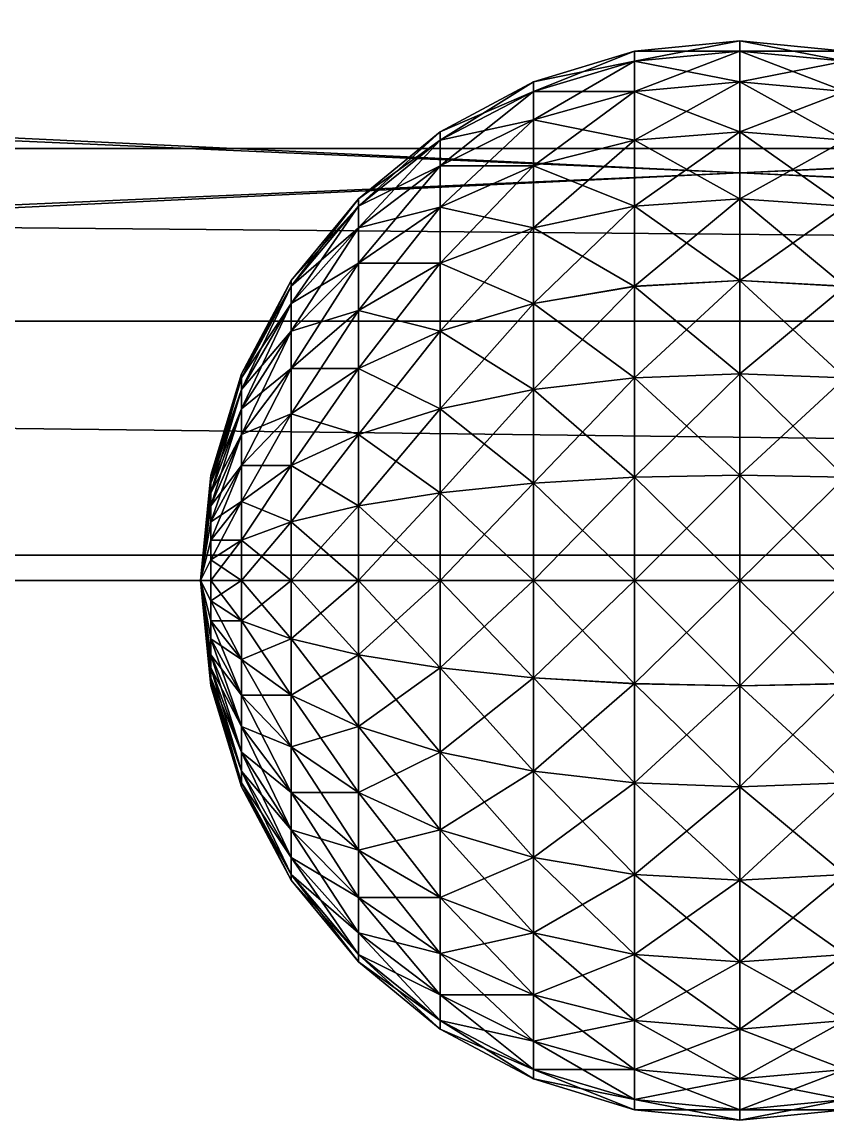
# Model space of a CAD drawing. Header units: millimetres. Extents: x -676 to 696, y -437 to 331.
# Drawn here: x -7.41 to 12.33, y -421.33 to -394.41 of the extents above; entities that cross this region are included whole.
import ezdxf

# ---------------------------------------------------------------- set-up
doc = ezdxf.new("R2010")
doc.units = ezdxf.units.MM
doc.header["$MEASUREMENT"] = 0
doc.layers.add('IKE140033-T1', color=255, linetype='Continuous')
doc.layers.add('IKE140033-T2', color=252, linetype='Continuous')

msp = doc.modelspace()

# ---------------------------------------------------------------- meshes
at = {"layer": 'IKE140033-T1'}
mesh = msp.add_polyface(dxfattribs=at)
corners = [(249.412, -407.483, 5.582), (-229.025, -407.483, 5.582), (-229.025, 331.28, 5.582), (218.349, 311.898, 1476.052), (-197.962, 311.898, 1476.052), (-197.962, -388.102, 1476.052), (-225.309, 325.543, 26.939), (-222.565, 321.305, 48.296), (242.952, 321.305, 48.296), (245.697, 325.543, 26.939), (218.349, 311.898, 1416.052), (-197.962, 311.898, 1416.052), (-197.962, 311.898, 1476.052), (236.86, 311.898, 1110.532), (236.86, 311.898, 752.164), (-216.473, 311.898, 752.164), (-216.473, 311.898, 1110.532), (-197.962, 311.898, 1110.532), (218.349, 311.898, 1110.532), (-675.801, 331.28, 5.582), (-639.806, -388.102, 1476.052), (-216.473, -388.102, 1476.052), (-216.473, 311.898, 1476.052), (-639.806, 311.898, 1476.052), (-216.473, 311.898, 1476.052), (-216.473, 311.898, 1416.052), (236.86, 311.898, 358.544), (236.86, 311.898, 76.969), (-216.473, 311.898, 76.969), (-216.473, 311.898, 358.544), (236.86, 311.898, 742.852), (236.86, 311.898, 365.86), (-216.473, 311.898, 365.86), (-216.473, 311.898, 742.852), (218.349, 311.898, 1119.844), (-197.962, 311.898, 1119.844), (-197.962, 311.898, 1408.647), (-639.806, 311.898, 1119.844), (-639.806, 311.898, 1408.647), (-216.473, 311.898, 1408.647), (-216.473, 311.898, 1119.844), (-639.806, 311.898, 752.164), (-639.806, 311.898, 1110.532), (-639.806, 311.898, 76.969), (-639.806, 311.898, 358.544), (-639.806, 311.898, 742.852), (236.86, 311.898, 69.652), (-216.473, 311.898, 69.652), (-639.806, 311.898, 69.652), (-639.806, 311.898, 365.86), (218.349, 311.898, 1408.647), (-639.806, 311.898, 1416.052), (249.412, 331.28, 5.582), (-229.025, 331.28, 5.582)]
mesh.append_faces([[corners[k] for k in face] for face in [(0, 1, 2, 2), (3, 4, 5, 5), (6, 7, 8, 8), (8, 9, 6, 6), (10, 11, 12, 12), (13, 14, 15, 15), (15, 16, 13, 13), (16, 17, 18, 18), (19, 2, 1, 1), (20, 21, 22, 22), (23, 24, 25, 25), (26, 27, 28, 28), (28, 29, 26, 26), (30, 31, 32, 32), (32, 33, 30, 30), (34, 35, 36, 36), (37, 38, 39, 39), (39, 40, 37, 37), (41, 42, 16, 16), (16, 15, 41, 41), (29, 28, 43, 43), (43, 44, 29, 29), (14, 30, 33, 33), (33, 15, 14, 14), (18, 17, 35, 35), (42, 37, 40, 40), (40, 16, 42, 42), (15, 33, 45, 45), (45, 41, 15, 15), (27, 46, 47, 47), (47, 28, 27, 27), (29, 32, 31, 31), (31, 26, 29, 29), (28, 47, 48, 48), (48, 43, 28, 28), (44, 49, 32, 32), (32, 29, 44, 44), (50, 36, 11, 11), (38, 51, 25, 25), (25, 39, 38, 38), (4, 22, 21, 21), (21, 5, 4, 4), (11, 25, 24, 24), (24, 12, 11, 11), (35, 40, 39, 39), (39, 36, 35, 35), (17, 16, 40, 40), (40, 35, 17, 17), (36, 39, 25, 25), (25, 11, 36, 36), (7, 47, 46, 46), (46, 8, 7, 7), (9, 52, 53, 53), (53, 6, 9, 9)]])
mesh = msp.add_polyface(dxfattribs=at)
corners = [(-229.025, 331.28, 5.582), (249.412, 331.28, 5.582), (249.412, -407.483, 5.582), (-197.962, -388.102, 1476.052), (218.349, -388.102, 1476.052), (218.349, 311.898, 1476.052), (685.533, 325.543, 26.939), (677.663, 321.305, 48.296), (677.663, -397.508, 48.296), (685.533, -401.746, 26.939), (675.194, 311.898, 1416.052), (675.194, 311.898, 1476.052), (675.194, -388.102, 1476.052), (675.194, -388.102, 1416.052), (660.194, 311.898, 365.86), (660.194, 311.898, 742.852), (660.194, -388.102, 742.852), (660.194, -388.102, 365.86), (696.188, 331.28, 5.582), (696.188, -407.483, 5.582), (236.86, -388.102, 1476.052), (660.194, -388.102, 1476.052), (660.194, 311.898, 1476.052), (236.86, 311.898, 1476.052), (660.194, 311.898, 1119.844), (660.194, 311.898, 1408.647), (660.194, -388.102, 1408.647), (660.194, -388.102, 1119.844), (660.194, 311.898, 752.164), (660.194, 311.898, 1110.532), (660.194, -388.102, 1110.532), (660.194, -388.102, 752.164), (660.194, -388.102, 358.544), (660.194, -388.102, 76.969), (660.194, 311.898, 76.969), (660.194, 311.898, 358.544), (660.194, -388.102, 69.652), (660.194, 311.898, 69.652), (660.194, 311.898, 1416.052), (660.194, -388.102, 1416.052), (236.86, -388.102, 1416.052), (236.86, -388.102, 1408.647), (660.194, -388.102, 1408.647), (218.349, -388.102, 1119.844), (236.86, -388.102, 1119.844), (218.349, -388.102, 1408.647), (218.349, -388.102, 1110.532), (236.86, -388.102, 1110.532), (218.349, -388.102, 1416.052), (675.194, -388.102, 1476.052), (675.194, 311.898, 1476.052), (675.194, 311.898, 1416.052), (675.194, -388.102, 1416.052), (660.194, -388.102, 1416.052), (696.188, -407.483, 5.582), (696.188, 331.28, 5.582), (632.323, -356.383, -23.068), (632.323, -356.383, 5.582), (696.188, -356.383, 5.582), (696.188, -356.383, -23.068), (632.323, -356.383, -23.068), (696.188, -356.383, -23.068), (696.188, -407.483, -23.068), (632.323, -407.483, -23.068), (696.188, -356.383, -23.068), (696.188, -356.383, 5.582), (696.188, -407.483, 5.582), (696.188, -407.483, -23.068), (696.188, -356.383, 5.582), (632.323, -356.383, 5.582), (632.323, -407.483, 5.582), (696.188, -407.483, 5.582), (632.323, -356.383, 5.582), (632.323, -356.383, -23.068), (632.323, -407.483, -23.068), (632.323, -407.483, 5.582)]
mesh.append_faces([[corners[k] for k in face] for face in [(0, 1, 2, 2), (3, 4, 5, 5), (6, 7, 8, 8), (8, 9, 6, 6), (10, 11, 12, 12), (12, 13, 10, 10), (14, 15, 16, 16), (16, 17, 14, 14), (1, 18, 19, 19), (19, 2, 1, 1), (20, 21, 22, 22), (22, 23, 20, 20), (24, 25, 26, 26), (26, 27, 24, 24), (28, 29, 30, 30), (30, 31, 28, 28), (32, 33, 34, 34), (34, 35, 32, 32), (29, 24, 27, 27), (27, 30, 29, 29), (31, 16, 15, 15), (15, 28, 31, 31), (33, 36, 37, 37), (37, 34, 33, 33), (35, 14, 17, 17), (17, 32, 35, 35), (25, 38, 39, 39), (39, 26, 25, 25), (40, 41, 42, 42), (4, 20, 23, 23), (23, 5, 4, 4), (43, 44, 41, 41), (41, 45, 43, 43), (46, 47, 44, 44), (44, 43, 46, 46), (45, 41, 40, 40), (40, 48, 45, 45), (22, 21, 49, 49), (49, 50, 22, 22), (51, 52, 53, 53), (7, 37, 36, 36), (36, 8, 7, 7), (9, 54, 55, 55), (55, 6, 9, 9), (56, 57, 58, 58), (58, 59, 56, 56), (60, 61, 62, 62), (62, 63, 60, 60), (64, 65, 66, 66), (66, 67, 64, 64), (68, 69, 70, 70), (70, 71, 68, 68), (72, 73, 74, 74), (74, 75, 72, 72)]])
mesh = msp.add_polyface(dxfattribs=at)
corners = [(218.349, -408.102, 1476.052), (-197.962, -408.102, 1476.052), (-197.962, -408.102, 1416.052), (-216.473, -408.102, 1110.532), (236.86, -408.102, 1110.532), (-197.962, -408.102, 1110.532), (-639.806, -408.102, 1416.052), (-216.473, -408.102, 1416.052), (-216.473, -408.102, 1476.052), (218.349, -408.102, 1408.647), (-197.962, -408.102, 1408.647), (-197.962, -408.102, 1119.844), (218.349, -388.102, 1119.844), (-197.962, -388.102, 1119.844), (-197.962, -388.102, 1110.532), (-639.806, -388.102, 752.164), (-639.806, -388.102, 742.852), (-216.473, -388.102, 742.852), (-216.473, -388.102, 752.164), (-216.473, -388.102, 1110.532), (-216.473, -388.102, 1119.844), (-639.806, -388.102, 1119.844), (-639.806, -388.102, 1110.532), (-639.806, -388.102, 76.969), (-639.806, -388.102, 69.652), (-216.473, -388.102, 69.652), (-216.473, -388.102, 76.969), (-216.473, -388.102, 358.544), (-216.473, -388.102, 365.86), (-639.806, -388.102, 365.86), (-639.806, -388.102, 358.544), (218.349, -388.102, 1416.052), (-197.962, -388.102, 1416.052), (-197.962, -388.102, 1408.647), (-216.473, -388.102, 1408.647), (-216.473, -388.102, 1416.052), (-639.806, -388.102, 1416.052), (-639.806, -388.102, 1408.647), (-639.806, -408.102, 1476.052), (-216.473, -408.102, 1476.052), (-216.473, -388.102, 1476.052), (-639.806, -388.102, 1416.052), (-216.473, -388.102, 1416.052), (-216.473, -408.102, 1416.052), (-197.962, -388.102, 1416.052), (-197.962, -408.102, 1416.052), (218.349, -408.102, 1416.052), (218.349, -388.102, 1476.052), (-197.962, -388.102, 1476.052), (-197.962, -408.102, 1476.052), (-639.806, -388.102, 752.164), (-216.473, -388.102, 752.164), (-216.473, -408.102, 752.164), (236.86, -408.102, 752.164), (218.349, -388.102, 1110.532), (-197.962, -388.102, 1110.532), (-197.962, -408.102, 1110.532), (-216.473, -388.102, 1110.532), (-216.473, -408.102, 1110.532), (-639.806, -408.102, 1110.532), (-639.806, -388.102, 365.86), (-216.473, -388.102, 365.86), (-216.473, -408.102, 365.86), (236.86, -408.102, 365.86), (236.86, -388.102, 742.852), (-216.473, -388.102, 742.852), (-216.473, -408.102, 742.852), (-639.806, -408.102, 742.852), (236.86, -388.102, 358.544), (-216.473, -388.102, 358.544), (-216.473, -408.102, 358.544), (-639.806, -408.102, 358.544), (-639.806, -388.102, 76.969), (-216.473, -388.102, 76.969), (-216.473, -408.102, 76.969), (236.86, -408.102, 76.969), (218.349, -408.102, 1119.844), (-197.962, -408.102, 1119.844), (-197.962, -388.102, 1119.844), (218.349, -388.102, 1408.647), (-197.962, -388.102, 1408.647), (-197.962, -408.102, 1408.647), (-197.962, -388.102, 1408.647), (-197.962, -388.102, 1119.844), (-197.962, -408.102, 1119.844), (-197.962, -408.102, 1408.647), (-639.806, -388.102, 1119.844), (-216.473, -388.102, 1119.844), (-216.473, -408.102, 1119.844), (-216.473, -388.102, 1119.844), (-216.473, -388.102, 1408.647), (-216.473, -408.102, 1408.647), (-216.473, -408.102, 1119.844), (-639.806, -408.102, 1408.647), (-216.473, -408.102, 1408.647), (-216.473, -388.102, 1408.647)]
mesh.append_faces([[corners[k] for k in face] for face in [(0, 1, 2, 2), (3, 4, 5, 5), (6, 7, 8, 8), (9, 10, 11, 11), (12, 13, 14, 14), (15, 16, 17, 17), (17, 18, 15, 15), (19, 20, 21, 21), (21, 22, 19, 19), (23, 24, 25, 25), (25, 26, 23, 23), (27, 28, 29, 29), (29, 30, 27, 27), (31, 32, 33, 33), (34, 35, 36, 36), (36, 37, 34, 34), (1, 8, 7, 7), (7, 2, 1, 1), (33, 34, 20, 20), (20, 13, 33, 33), (13, 20, 19, 19), (19, 14, 13, 13), (32, 35, 34, 34), (34, 33, 32, 32), (38, 39, 40, 40), (41, 42, 43, 43), (42, 44, 45, 45), (45, 43, 42, 42), (46, 45, 44, 44), (47, 48, 49, 49), (48, 40, 39, 39), (39, 49, 48, 48), (50, 51, 52, 52), (53, 52, 51, 51), (54, 55, 56, 56), (55, 57, 58, 58), (58, 56, 55, 55), (59, 58, 57, 57), (60, 61, 62, 62), (63, 62, 61, 61), (64, 65, 66, 66), (67, 66, 65, 65), (68, 69, 70, 70), (71, 70, 69, 69), (72, 73, 74, 74), (75, 74, 73, 73), (76, 77, 78, 78), (79, 80, 81, 81), (82, 83, 84, 84), (84, 85, 82, 82), (86, 87, 88, 88), (89, 90, 91, 91), (91, 92, 89, 89), (93, 94, 95, 95)]])
mesh = msp.add_polyface(dxfattribs=at)
corners = [(245.697, -401.746, 26.939), (242.952, -397.508, 48.296), (-222.565, -397.508, 48.296), (-225.309, -401.746, 26.939), (-197.962, -408.102, 1416.052), (218.349, -408.102, 1416.052), (218.349, -408.102, 1476.052), (-216.473, -408.102, 1110.532), (-216.473, -408.102, 752.164), (236.86, -408.102, 752.164), (236.86, -408.102, 1110.532), (218.349, -408.102, 1110.532), (-197.962, -408.102, 1110.532), (660.194, -408.102, 1476.052), (236.86, -408.102, 1476.052), (236.86, -408.102, 1416.052), (-216.473, -408.102, 358.544), (-216.473, -408.102, 76.969), (236.86, -408.102, 76.969), (236.86, -408.102, 358.544), (-216.473, -408.102, 742.852), (-216.473, -408.102, 365.86), (236.86, -408.102, 365.86), (236.86, -408.102, 742.852), (-197.962, -408.102, 1119.844), (218.349, -408.102, 1119.844), (218.349, -408.102, 1408.647), (-216.473, -388.102, 752.164), (-216.473, -388.102, 742.852), (236.86, -388.102, 742.852), (236.86, -388.102, 752.164), (-197.962, -388.102, 1110.532), (218.349, -388.102, 1110.532), (218.349, -388.102, 1119.844), (-216.473, -388.102, 76.969), (-216.473, -388.102, 69.652), (236.86, -388.102, 69.652), (236.86, -388.102, 76.969), (236.86, -388.102, 358.544), (236.86, -388.102, 365.86), (-216.473, -388.102, 365.86), (-216.473, -388.102, 358.544), (-197.962, -388.102, 1408.647), (218.349, -388.102, 1408.647), (218.349, -388.102, 1416.052), (-197.962, -388.102, 1416.052), (218.349, -388.102, 1416.052), (218.349, -408.102, 1416.052), (236.86, -388.102, 1416.052), (236.86, -408.102, 1416.052), (660.194, -408.102, 1416.052), (660.194, -388.102, 1476.052), (236.86, -388.102, 1476.052), (236.86, -408.102, 1476.052), (218.349, -388.102, 1476.052), (218.349, -408.102, 1476.052), (-197.962, -408.102, 1476.052), (-216.473, -388.102, 752.164), (236.86, -388.102, 752.164), (236.86, -408.102, 752.164), (660.194, -408.102, 752.164), (660.194, -388.102, 1110.532), (236.86, -388.102, 1110.532), (236.86, -408.102, 1110.532), (218.349, -388.102, 1110.532), (218.349, -408.102, 1110.532), (-197.962, -408.102, 1110.532), (-216.473, -388.102, 365.86), (236.86, -388.102, 365.86), (236.86, -408.102, 365.86), (660.194, -408.102, 365.86), (660.194, -388.102, 742.852), (236.86, -388.102, 742.852), (236.86, -408.102, 742.852), (-216.473, -408.102, 742.852), (660.194, -388.102, 358.544), (236.86, -388.102, 358.544), (236.86, -408.102, 358.544), (-216.473, -408.102, 358.544), (-216.473, -388.102, 76.969), (236.86, -388.102, 76.969), (236.86, -408.102, 76.969), (660.194, -408.102, 76.969), (-197.962, -388.102, 1119.844), (218.349, -388.102, 1119.844), (218.349, -408.102, 1119.844), (218.349, -388.102, 1119.844), (218.349, -388.102, 1408.647), (218.349, -408.102, 1408.647), (218.349, -408.102, 1119.844), (-197.962, -408.102, 1408.647), (218.349, -408.102, 1408.647), (218.349, -388.102, 1408.647), (236.86, -388.102, 1408.647), (236.86, -388.102, 1119.844), (236.86, -408.102, 1119.844), (236.86, -408.102, 1408.647), (-229.025, -407.483, 5.582), (249.412, -407.483, 5.582)]
mesh.append_faces([[corners[k] for k in face] for face in [(0, 1, 2, 2), (2, 3, 0, 0), (4, 5, 6, 6), (7, 8, 9, 9), (9, 10, 7, 7), (10, 11, 12, 12), (13, 14, 15, 15), (16, 17, 18, 18), (18, 19, 16, 16), (20, 21, 22, 22), (22, 23, 20, 20), (24, 25, 26, 26), (27, 28, 29, 29), (29, 30, 27, 27), (31, 32, 33, 33), (34, 35, 36, 36), (36, 37, 34, 34), (38, 39, 40, 40), (40, 41, 38, 38), (42, 43, 44, 44), (5, 15, 14, 14), (14, 6, 5, 5), (45, 46, 47, 47), (46, 48, 49, 49), (49, 47, 46, 46), (50, 49, 48, 48), (51, 52, 53, 53), (52, 54, 55, 55), (55, 53, 52, 52), (56, 55, 54, 54), (57, 58, 59, 59), (60, 59, 58, 58), (61, 62, 63, 63), (62, 64, 65, 65), (65, 63, 62, 62), (66, 65, 64, 64), (67, 68, 69, 69), (70, 69, 68, 68), (71, 72, 73, 73), (74, 73, 72, 72), (75, 76, 77, 77), (78, 77, 76, 76), (79, 80, 81, 81), (82, 81, 80, 80), (83, 84, 85, 85), (86, 87, 88, 88), (88, 89, 86, 86), (90, 91, 92, 92), (93, 94, 95, 95), (95, 96, 93, 93), (1, 36, 35, 35), (35, 2, 1, 1), (3, 97, 98, 98), (98, 0, 3, 3)]])
at = {"layer": 'IKE140033-T2'}
mesh = msp.add_polyface(dxfattribs=at)
corners = [(5.13, -401.31, 1274.41), (7.612, -400.891, 1275.036), (7.612, -398.925, 1273.422), (5.13, -399.457, 1272.89), (7.612, -397.311, 1271.456), (5.13, -397.937, 1271.037), (7.612, -396.112, 1269.212), (5.13, -396.807, 1268.924), (7.612, -395.373, 1266.777), (5.13, -396.112, 1266.631), (7.612, -395.124, 1264.246), (5.13, -395.877, 1264.246), (7.612, -395.373, 1261.714), (5.13, -396.112, 1261.861), (7.612, -396.112, 1259.279), (5.13, -396.807, 1259.567), (7.612, -397.311, 1257.036), (5.13, -397.937, 1257.454), (7.612, -398.925, 1255.069), (5.13, -399.457, 1255.601), (7.612, -400.892, 1253.455), (10.194, -400.75, 1275.248), (10.194, -398.745, 1273.602), (10.194, -397.099, 1271.597), (10.194, -395.877, 1269.309), (10.194, -395.124, 1266.827), (10.194, -394.869, 1264.246), (10.194, -395.124, 1261.664), (10.194, -395.877, 1259.182), (10.194, -397.099, 1256.894), (10.194, -398.745, 1254.889), (10.194, -400.75, 1253.243)]
mesh.append_faces([[corners[k] for k in face] for face in [(0, 1, 2, 2), (3, 2, 4, 4), (3, 4, 5, 5), (5, 4, 6, 6), (5, 6, 7, 7), (7, 6, 8, 8), (7, 8, 9, 9), (9, 8, 10, 10), (9, 10, 11, 11), (11, 10, 12, 12), (11, 12, 13, 13), (13, 12, 14, 14), (13, 14, 15, 15), (15, 14, 16, 16), (15, 16, 17, 17), (17, 16, 18, 18), (17, 18, 19, 19), (19, 18, 20, 20), (1, 21, 22, 22), (1, 22, 2, 2), (2, 22, 23, 23), (2, 23, 4, 4), (4, 23, 24, 24), (4, 24, 6, 6), (6, 24, 25, 25), (6, 25, 8, 8), (8, 25, 26, 26), (8, 26, 10, 10), (10, 26, 27, 27), (10, 27, 12, 12), (12, 27, 28, 28), (12, 28, 14, 14), (14, 28, 29, 29), (14, 29, 16, 16), (16, 29, 30, 30), (16, 30, 18, 18), (18, 30, 31, 31)]])
mesh = msp.add_polyface(dxfattribs=at)
corners = [(10.194, -400.75, 1275.248), (12.775, -400.891, 1275.036), (12.775, -398.925, 1273.422), (10.194, -398.745, 1273.602), (12.775, -397.311, 1271.456), (10.194, -397.099, 1271.597), (12.775, -396.112, 1269.212), (10.194, -395.877, 1269.309), (12.775, -395.373, 1266.777), (10.194, -395.124, 1266.827), (12.775, -395.124, 1264.246), (10.194, -394.869, 1264.246), (12.775, -395.373, 1261.714), (10.194, -395.124, 1261.664), (12.775, -396.112, 1259.279), (10.194, -395.877, 1259.182), (12.775, -397.311, 1257.036), (10.194, -397.099, 1256.894), (12.775, -398.925, 1255.069), (10.194, -398.745, 1254.889), (12.775, -400.892, 1253.455), (15.257, -401.31, 1274.41), (15.257, -399.457, 1272.89), (15.257, -397.937, 1271.037), (15.257, -396.807, 1268.924), (15.257, -396.112, 1266.631), (15.257, -395.877, 1264.246), (15.257, -396.112, 1261.861), (15.257, -396.807, 1259.567), (15.257, -397.937, 1257.454), (15.257, -399.457, 1255.601)]
mesh.append_faces([[corners[k] for k in face] for face in [(0, 1, 2, 2), (0, 2, 3, 3), (3, 2, 4, 4), (3, 4, 5, 5), (5, 4, 6, 6), (5, 6, 7, 7), (7, 6, 8, 8), (7, 8, 9, 9), (9, 8, 10, 10), (9, 10, 11, 11), (11, 10, 12, 12), (11, 12, 13, 13), (13, 12, 14, 14), (13, 14, 15, 15), (15, 14, 16, 16), (15, 16, 17, 17), (17, 16, 18, 18), (17, 18, 19, 19), (19, 18, 20, 20), (1, 21, 22, 22), (1, 22, 2, 2), (2, 22, 23, 23), (2, 23, 4, 4), (4, 23, 24, 24), (4, 24, 6, 6), (6, 24, 25, 25), (6, 25, 8, 8), (8, 25, 26, 26), (8, 26, 10, 10), (10, 26, 27, 27), (10, 27, 12, 12), (12, 27, 28, 28), (12, 28, 14, 14), (14, 28, 29, 29), (14, 29, 16, 16), (16, 29, 30, 30), (16, 30, 18, 18)]])
mesh = msp.add_polyface(dxfattribs=at)
corners = [(-0.808, -401.989, 1268.33), (0.837, -400.322, 1269.444), (0.837, -399.457, 1267.826), (-0.808, -401.31, 1267.059), (0.837, -398.925, 1266.071), (-0.808, -400.891, 1265.68), (0.837, -398.745, 1264.246), (-0.808, -400.75, 1264.246), (0.837, -398.925, 1262.42), (-0.808, -400.891, 1262.811), (0.837, -399.457, 1260.665), (0.837, -401.486, 1270.862), (2.842, -400.322, 1272.025), (2.842, -398.954, 1270.358), (2.842, -397.937, 1268.456), (2.842, -397.311, 1266.392), (2.842, -397.099, 1264.246), (2.842, -397.311, 1262.099), (2.842, -397.937, 1260.035), (2.842, -398.954, 1258.133), (0.837, -400.322, 1259.047), (2.842, -400.322, 1256.466), (5.13, -399.457, 1272.89), (5.13, -397.937, 1271.037), (5.13, -396.807, 1268.924), (5.13, -396.112, 1266.631), (5.13, -395.877, 1264.246), (5.13, -396.112, 1261.861), (5.13, -396.807, 1259.567), (5.13, -397.937, 1257.454), (5.13, -399.457, 1255.601), (5.13, -401.31, 1274.41), (7.612, -398.925, 1273.422)]
mesh.append_faces([[corners[k] for k in face] for face in [(0, 1, 2, 2), (3, 2, 4, 4), (5, 4, 6, 6), (7, 6, 8, 8), (9, 8, 10, 10), (11, 12, 13, 13), (11, 13, 1, 1), (1, 13, 14, 14), (1, 14, 2, 2), (2, 14, 15, 15), (2, 15, 4, 4), (4, 15, 16, 16), (4, 16, 6, 6), (6, 16, 17, 17), (6, 17, 8, 8), (8, 17, 18, 18), (8, 18, 10, 10), (10, 18, 19, 19), (10, 19, 20, 20), (20, 19, 21, 21), (12, 22, 23, 23), (12, 23, 13, 13), (13, 23, 24, 24), (13, 24, 14, 14), (14, 24, 25, 25), (14, 25, 15, 15), (15, 25, 26, 26), (15, 26, 16, 16), (16, 26, 27, 27), (16, 27, 17, 17), (17, 27, 28, 28), (17, 28, 18, 18), (18, 28, 29, 29), (18, 29, 19, 19), (19, 29, 30, 30), (19, 30, 21, 21), (31, 32, 22, 22)]])
mesh = msp.add_polyface(dxfattribs=at)
corners = [(-2.784, -406.276, 1266.071), (-2.031, -404.521, 1267.826), (-2.031, -403.891, 1267.059), (-2.784, -405.955, 1265.68), (-2.031, -403.423, 1266.183), (-2.784, -405.717, 1265.234), (-2.031, -403.135, 1265.234), (-2.784, -405.57, 1264.749), (-2.031, -403.038, 1264.246), (-2.784, -405.52, 1264.246), (-2.031, -403.135, 1263.258), (-2.784, -405.57, 1263.742), (-2.031, -403.423, 1262.308), (-2.784, -405.717, 1263.258), (-2.031, -403.891, 1261.432), (-2.031, -405.288, 1268.456), (-0.808, -404.017, 1270.358), (-0.808, -402.903, 1269.444), (-0.808, -401.989, 1268.33), (-0.808, -401.31, 1267.059), (-0.808, -400.891, 1265.68), (-0.808, -400.75, 1264.246), (-0.808, -400.891, 1262.811), (-0.808, -401.31, 1261.432), (-0.808, -401.989, 1260.161), (-0.808, -402.903, 1259.047), (-2.031, -404.521, 1260.665), (-0.808, -404.017, 1258.133), (-0.808, -405.288, 1271.037), (0.837, -402.903, 1272.025), (0.837, -401.486, 1270.862), (0.837, -400.322, 1269.444), (0.837, -399.457, 1267.826), (0.837, -398.925, 1266.071), (0.837, -398.745, 1264.246), (0.837, -398.925, 1262.42), (0.837, -399.457, 1260.665), (0.837, -400.322, 1259.047), (0.837, -401.486, 1257.63), (0.837, -402.903, 1256.466)]
mesh.append_faces([[corners[k] for k in face] for face in [(0, 1, 2, 2), (3, 2, 4, 4), (5, 4, 6, 6), (7, 6, 8, 8), (9, 8, 10, 10), (11, 10, 12, 12), (13, 12, 14, 14), (15, 16, 17, 17), (15, 17, 1, 1), (1, 17, 18, 18), (1, 18, 2, 2), (2, 18, 19, 19), (2, 19, 4, 4), (4, 19, 20, 20), (4, 20, 6, 6), (6, 20, 21, 21), (6, 21, 8, 8), (8, 21, 22, 22), (8, 22, 10, 10), (10, 22, 23, 23), (10, 23, 12, 12), (12, 23, 24, 24), (12, 24, 14, 14), (14, 24, 25, 25), (14, 25, 26, 26), (26, 25, 27, 27), (28, 29, 16, 16), (16, 30, 17, 17), (17, 31, 18, 18), (18, 32, 19, 19), (19, 33, 20, 20), (20, 34, 21, 21), (21, 35, 22, 22), (22, 36, 23, 23), (23, 37, 24, 24), (24, 38, 25, 25), (25, 39, 27, 27)]])
mesh = msp.add_polyface(dxfattribs=at)
corners = [(10.194, -408.102, 1277.478), (12.775, -408.102, 1277.224), (12.775, -405.57, 1276.974), (10.194, -405.52, 1277.224), (12.775, -403.135, 1276.236), (10.194, -403.038, 1276.471), (12.775, -400.891, 1275.036), (10.194, -400.75, 1275.248), (10.194, -398.745, 1254.889), (12.775, -400.892, 1253.455), (10.194, -400.75, 1253.243), (12.775, -403.135, 1252.256), (10.194, -403.038, 1252.021), (12.775, -405.57, 1251.517), (10.194, -405.52, 1251.268), (12.775, -408.102, 1251.268), (10.194, -408.102, 1251.013), (15.257, -408.102, 1276.471), (15.257, -405.717, 1276.236), (15.257, -403.423, 1275.54), (15.257, -401.31, 1274.41), (12.775, -398.925, 1255.069), (15.257, -401.31, 1254.081), (15.257, -403.423, 1252.951), (15.257, -405.717, 1252.256), (15.257, -408.102, 1252.021), (17.545, -408.102, 1275.248), (17.545, -405.955, 1275.036), (17.545, -403.891, 1274.41), (17.545, -401.989, 1273.394), (17.545, -400.322, 1272.025), (15.257, -399.457, 1255.601), (17.545, -400.322, 1256.466), (17.545, -401.989, 1255.098), (17.545, -403.891, 1254.081), (17.545, -405.955, 1253.455)]
mesh.append_faces([[corners[k] for k in face] for face in [(0, 1, 2, 2), (0, 2, 3, 3), (3, 2, 4, 4), (3, 4, 5, 5), (5, 4, 6, 6), (5, 6, 7, 7), (8, 9, 10, 10), (10, 9, 11, 11), (10, 11, 12, 12), (12, 11, 13, 13), (12, 13, 14, 14), (14, 13, 15, 15), (14, 15, 16, 16), (1, 17, 18, 18), (1, 18, 2, 2), (2, 18, 19, 19), (2, 19, 4, 4), (4, 19, 20, 20), (4, 20, 6, 6), (21, 22, 9, 9), (9, 22, 23, 23), (9, 23, 11, 11), (11, 23, 24, 24), (11, 24, 13, 13), (13, 24, 25, 25), (13, 25, 15, 15), (17, 26, 27, 27), (17, 27, 18, 18), (18, 27, 28, 28), (18, 28, 19, 19), (19, 28, 29, 29), (19, 29, 20, 20), (20, 29, 30, 30), (31, 32, 33, 33), (31, 33, 22, 22), (22, 34, 23, 23), (23, 35, 24, 24)]])
mesh = msp.add_polyface(dxfattribs=at)
corners = [(2.842, -408.102, 1275.248), (5.13, -408.102, 1276.471), (5.13, -405.717, 1276.236), (2.842, -405.955, 1275.036), (5.13, -403.423, 1275.54), (2.842, -403.891, 1274.41), (5.13, -401.31, 1274.41), (2.842, -401.989, 1273.394), (5.13, -399.457, 1272.89), (2.842, -400.322, 1256.466), (5.13, -399.457, 1255.601), (5.13, -401.31, 1254.081), (2.842, -401.989, 1255.098), (5.13, -403.423, 1252.951), (2.842, -403.891, 1254.081), (5.13, -405.717, 1252.256), (2.842, -405.955, 1253.455), (5.13, -408.102, 1252.021), (2.842, -408.102, 1253.244), (2.842, -410.248, 1275.036), (5.13, -408.102, 1276.471), (2.842, -408.102, 1275.248), (7.612, -408.102, 1277.224), (7.612, -405.57, 1276.974), (7.612, -403.135, 1276.236), (7.612, -400.891, 1275.036), (7.612, -400.892, 1253.455), (7.612, -403.135, 1252.256), (7.612, -405.57, 1251.517), (7.612, -408.102, 1251.268), (5.13, -410.487, 1276.236), (7.612, -408.102, 1277.224), (10.194, -408.102, 1277.478), (10.194, -405.52, 1277.224), (10.194, -403.038, 1276.471), (10.194, -400.75, 1275.248), (7.612, -398.925, 1255.069), (10.194, -400.75, 1253.243), (10.194, -403.038, 1252.021), (10.194, -405.52, 1251.268), (10.194, -408.102, 1251.013)]
mesh.append_faces([[corners[k] for k in face] for face in [(0, 1, 2, 2), (3, 2, 4, 4), (5, 4, 6, 6), (7, 6, 8, 8), (9, 10, 11, 11), (12, 11, 13, 13), (14, 13, 15, 15), (16, 15, 17, 17), (16, 17, 18, 18), (19, 20, 21, 21), (1, 22, 23, 23), (1, 23, 2, 2), (2, 23, 24, 24), (2, 24, 4, 4), (4, 24, 25, 25), (4, 25, 6, 6), (10, 26, 11, 11), (11, 26, 27, 27), (11, 27, 13, 13), (13, 27, 28, 28), (13, 28, 15, 15), (15, 28, 29, 29), (15, 29, 17, 17), (30, 31, 20, 20), (22, 32, 33, 33), (22, 33, 23, 23), (23, 33, 34, 34), (23, 34, 24, 24), (24, 34, 35, 35), (24, 35, 25, 25), (36, 37, 26, 26), (26, 37, 38, 38), (26, 38, 27, 27), (27, 38, 39, 39), (27, 39, 28, 28), (28, 39, 40, 40), (28, 40, 29, 29)]])
mesh = msp.add_polyface(dxfattribs=at)
corners = [(-0.808, -408.102, 1271.597), (0.837, -408.102, 1273.602), (0.837, -406.276, 1273.422), (-0.808, -406.667, 1271.456), (0.837, -404.521, 1272.89), (-0.808, -405.288, 1271.037), (0.837, -402.903, 1272.025), (-0.808, -404.017, 1270.358), (0.837, -401.486, 1270.862), (-0.808, -402.903, 1269.444), (0.837, -400.322, 1269.444), (-0.808, -401.31, 1261.432), (0.837, -399.457, 1260.665), (0.837, -400.322, 1259.047), (-0.808, -401.989, 1260.161), (0.837, -401.486, 1257.63), (-0.808, -402.903, 1259.047), (0.837, -402.903, 1256.466), (-0.808, -404.017, 1258.133), (0.837, -404.521, 1255.601), (-0.808, -405.288, 1257.454), (0.837, -406.276, 1255.069), (-0.808, -406.667, 1257.036), (0.837, -408.102, 1254.889), (-0.808, -409.536, 1271.456), (0.837, -408.102, 1273.602), (-0.808, -408.102, 1271.597), (2.842, -408.102, 1275.248), (2.842, -405.955, 1275.036), (2.842, -403.891, 1274.41), (2.842, -401.989, 1273.394), (2.842, -400.322, 1272.025), (2.842, -400.322, 1256.466), (2.842, -401.989, 1255.098), (2.842, -403.891, 1254.081), (2.842, -405.955, 1253.455), (2.842, -408.102, 1253.244), (0.837, -409.927, 1273.422), (2.842, -408.102, 1275.248), (5.13, -405.717, 1276.236), (5.13, -403.423, 1275.54), (5.13, -401.31, 1274.41), (5.13, -399.457, 1272.89), (5.13, -401.31, 1254.081), (5.13, -403.423, 1252.951), (5.13, -405.717, 1252.256)]
mesh.append_faces([[corners[k] for k in face] for face in [(0, 1, 2, 2), (3, 2, 4, 4), (5, 4, 6, 6), (7, 6, 8, 8), (9, 8, 10, 10), (11, 12, 13, 13), (14, 13, 15, 15), (16, 15, 17, 17), (18, 17, 19, 19), (20, 19, 21, 21), (22, 21, 23, 23), (24, 25, 26, 26), (1, 27, 28, 28), (1, 28, 2, 2), (2, 28, 29, 29), (2, 29, 4, 4), (4, 29, 30, 30), (4, 30, 6, 6), (6, 30, 31, 31), (6, 31, 8, 8), (13, 32, 15, 15), (15, 32, 33, 33), (15, 33, 17, 17), (17, 33, 34, 34), (17, 34, 19, 19), (19, 34, 35, 35), (19, 35, 21, 21), (21, 35, 36, 36), (21, 36, 23, 23), (37, 38, 25, 25), (27, 39, 28, 28), (28, 40, 29, 29), (29, 41, 30, 30), (30, 42, 31, 31), (32, 43, 33, 33), (33, 44, 34, 34), (34, 45, 35, 35)]])
mesh = msp.add_polyface(dxfattribs=at)
corners = [(-2.784, -408.102, 1266.827), (-2.031, -408.102, 1269.309), (-2.031, -407.114, 1269.212), (-2.784, -407.598, 1266.777), (-2.031, -406.164, 1268.924), (-2.784, -407.114, 1266.631), (-2.031, -405.288, 1268.456), (-2.784, -406.667, 1266.392), (-2.031, -404.521, 1267.826), (-2.784, -406.276, 1266.071), (-2.031, -403.891, 1267.059), (-2.784, -405.955, 1265.68), (-2.031, -403.423, 1266.183), (-2.784, -405.717, 1265.234), (-2.031, -403.135, 1265.234), (-2.784, -405.57, 1264.749), (-2.031, -403.038, 1264.246), (-2.784, -405.52, 1264.246), (-2.031, -403.135, 1263.258), (-2.784, -405.57, 1263.742), (-2.031, -403.423, 1262.308), (-2.784, -405.717, 1263.258), (-2.031, -403.891, 1261.432), (-2.784, -405.955, 1262.811), (-2.031, -404.521, 1260.665), (-2.784, -406.276, 1262.42), (-2.031, -405.288, 1260.035), (-2.784, -406.667, 1262.099), (-2.031, -406.164, 1259.567), (-2.784, -407.114, 1261.861), (-2.031, -407.114, 1259.279), (-2.784, -407.598, 1261.714), (-2.031, -408.102, 1259.182), (-0.808, -408.102, 1271.597), (-0.808, -406.667, 1271.456), (-0.808, -405.288, 1271.037), (-0.808, -404.017, 1270.358), (-0.808, -404.017, 1258.133), (-0.808, -405.288, 1257.454), (-0.808, -406.667, 1257.036), (-0.808, -408.102, 1256.894), (0.837, -406.276, 1273.422), (0.837, -404.521, 1272.89), (0.837, -404.521, 1255.601), (0.837, -406.276, 1255.069), (0.837, -408.102, 1254.889)]
mesh.append_faces([[corners[k] for k in face] for face in [(0, 1, 2, 2), (3, 2, 4, 4), (5, 4, 6, 6), (7, 6, 8, 8), (9, 10, 11, 11), (11, 12, 13, 13), (13, 14, 15, 15), (15, 16, 17, 17), (17, 18, 19, 19), (19, 20, 21, 21), (21, 22, 23, 23), (23, 22, 24, 24), (23, 24, 25, 25), (25, 24, 26, 26), (25, 26, 27, 27), (27, 26, 28, 28), (27, 28, 29, 29), (29, 28, 30, 30), (29, 30, 31, 31), (31, 30, 32, 32), (1, 33, 34, 34), (1, 34, 2, 2), (2, 34, 35, 35), (2, 35, 4, 4), (4, 35, 36, 36), (4, 36, 6, 6), (24, 37, 26, 26), (26, 37, 38, 38), (26, 38, 28, 28), (28, 38, 39, 39), (28, 39, 30, 30), (30, 39, 40, 40), (33, 41, 34, 34), (34, 42, 35, 35), (37, 43, 38, 38), (38, 44, 39, 39), (39, 45, 40, 40)]])
mesh = msp.add_polyface(dxfattribs=at)
corners = [(-3.039, -408.102, 1264.246), (-2.784, -408.102, 1266.827), (-2.784, -407.598, 1266.777), (-3.039, -408.102, 1264.246), (-2.784, -407.114, 1266.631), (-3.039, -408.102, 1264.246), (-2.784, -406.667, 1266.392), (-3.039, -408.102, 1264.246), (-2.784, -406.276, 1266.071), (-3.039, -408.102, 1264.246), (-2.784, -405.955, 1265.68), (-3.039, -408.102, 1264.246), (-2.784, -405.717, 1265.234), (-3.039, -408.102, 1264.246), (-2.784, -405.57, 1264.749), (-3.039, -408.102, 1264.246), (-2.784, -405.52, 1264.246), (-3.039, -408.102, 1264.246), (-2.784, -405.57, 1263.742), (-3.039, -408.102, 1264.246), (-2.784, -405.717, 1263.258), (-3.039, -408.102, 1264.246), (-2.784, -405.955, 1262.811), (-3.039, -408.102, 1264.246), (-2.784, -406.276, 1262.42), (-3.039, -408.102, 1264.246), (-2.784, -406.667, 1262.099), (-3.039, -408.102, 1264.246), (-2.784, -407.114, 1261.861), (-3.039, -408.102, 1264.246), (-2.784, -407.598, 1261.714), (-3.039, -408.102, 1264.246), (-2.784, -408.102, 1261.664), (-3.039, -408.102, 1264.246), (-2.784, -408.605, 1261.714), (-3.039, -408.102, 1264.246), (-2.784, -409.09, 1261.861), (-3.039, -408.102, 1264.246), (-2.784, -409.536, 1262.099), (-3.039, -408.102, 1264.246), (-2.784, -409.927, 1262.42), (-3.039, -408.102, 1264.246), (-2.784, -410.248, 1262.811), (-3.039, -408.102, 1264.246), (-2.784, -410.487, 1263.258), (-3.039, -408.102, 1264.246), (-2.784, -410.633, 1263.742), (-3.039, -408.102, 1264.246), (-2.784, -410.683, 1264.246), (-3.039, -408.102, 1264.246), (-2.784, -410.633, 1264.749), (-3.039, -408.102, 1264.246), (-2.784, -410.487, 1265.234), (-3.039, -408.102, 1264.246), (-2.784, -410.248, 1265.68), (-3.039, -408.102, 1264.246), (-2.784, -409.927, 1266.071), (-3.039, -408.102, 1264.246), (-2.784, -409.536, 1266.392), (-3.039, -408.102, 1264.246), (-2.784, -409.09, 1266.631), (-3.039, -408.102, 1264.246), (-2.784, -408.605, 1266.777), (-3.039, -408.102, 1264.246), (-2.784, -408.102, 1266.827), (-2.031, -407.114, 1269.212), (-2.031, -406.164, 1268.924), (-2.031, -405.288, 1268.456), (-2.031, -404.521, 1267.826), (-375.639, -408.102, 934.404), (-376.901, -415.523, 932.367), (-375.093, -408.102, 932.367)]
mesh.append_faces([[corners[k] for k in face] for face in [(0, 1, 2, 2), (3, 2, 4, 4), (5, 4, 6, 6), (7, 6, 8, 8), (9, 8, 10, 10), (11, 10, 12, 12), (13, 12, 14, 14), (15, 14, 16, 16), (17, 16, 18, 18), (19, 18, 20, 20), (21, 20, 22, 22), (23, 22, 24, 24), (25, 24, 26, 26), (27, 26, 28, 28), (29, 28, 30, 30), (31, 30, 32, 32), (33, 32, 34, 34), (35, 34, 36, 36), (37, 36, 38, 38), (39, 38, 40, 40), (41, 40, 42, 42), (43, 42, 44, 44), (45, 44, 46, 46), (47, 46, 48, 48), (49, 48, 50, 50), (51, 50, 52, 52), (53, 52, 54, 54), (55, 54, 56, 56), (57, 56, 58, 58), (59, 58, 60, 60), (61, 60, 62, 62), (63, 62, 64, 64), (1, 65, 2, 2), (2, 66, 4, 4), (4, 67, 6, 6), (6, 68, 8, 8), (69, 70, 71, 71)]])
mesh = msp.add_polyface(dxfattribs=at)
corners = [(10.194, -408.102, 1251.013), (12.775, -408.102, 1251.268), (12.775, -410.634, 1251.517), (10.194, -410.683, 1251.268), (12.775, -413.068, 1252.256), (10.194, -413.165, 1252.021), (12.775, -415.312, 1253.455), (10.194, -415.453, 1253.244), (10.194, -417.458, 1273.602), (12.775, -415.312, 1275.036), (10.194, -415.453, 1275.248), (12.775, -413.068, 1276.236), (10.194, -413.165, 1276.471), (12.775, -410.633, 1276.974), (10.194, -410.683, 1277.224), (12.775, -408.102, 1277.224), (10.194, -408.102, 1277.478), (15.257, -408.102, 1252.021), (15.257, -410.487, 1252.256), (15.257, -412.78, 1252.951), (15.257, -414.893, 1254.081), (15.257, -416.746, 1255.601), (12.775, -417.278, 1273.422), (15.257, -414.893, 1274.41), (15.257, -412.78, 1275.54), (15.257, -410.487, 1276.236), (15.257, -408.102, 1276.471), (15.257, -405.717, 1252.256), (17.545, -408.102, 1253.244), (17.545, -410.248, 1253.455), (17.545, -412.312, 1254.081), (17.545, -414.214, 1255.098), (15.257, -416.746, 1272.89), (17.545, -414.214, 1273.394), (17.545, -412.312, 1274.41), (17.545, -410.248, 1275.036), (17.545, -408.102, 1275.248)]
mesh.append_faces([[corners[k] for k in face] for face in [(0, 1, 2, 2), (0, 2, 3, 3), (3, 2, 4, 4), (3, 4, 5, 5), (5, 4, 6, 6), (5, 6, 7, 7), (8, 9, 10, 10), (10, 9, 11, 11), (10, 11, 12, 12), (12, 11, 13, 13), (12, 13, 14, 14), (14, 13, 15, 15), (14, 15, 16, 16), (1, 17, 18, 18), (1, 18, 2, 2), (2, 18, 19, 19), (2, 19, 4, 4), (4, 19, 20, 20), (4, 20, 6, 6), (6, 20, 21, 21), (22, 23, 9, 9), (9, 23, 24, 24), (9, 24, 11, 11), (11, 24, 25, 25), (11, 25, 13, 13), (13, 25, 26, 26), (13, 26, 15, 15), (27, 28, 17, 17), (17, 28, 29, 29), (17, 29, 18, 18), (18, 29, 30, 30), (18, 30, 19, 19), (19, 31, 20, 20), (32, 33, 23, 23), (23, 34, 24, 24), (24, 35, 25, 25), (25, 36, 26, 26)]])
mesh = msp.add_polyface(dxfattribs=at)
corners = [(-2.784, -407.598, 1261.714), (-2.031, -408.102, 1259.182), (-2.784, -408.102, 1261.664), (-2.031, -409.09, 1259.279), (-2.784, -408.605, 1261.714), (-2.031, -410.039, 1259.567), (-2.784, -409.09, 1261.861), (-2.031, -410.915, 1260.035), (-2.784, -409.536, 1262.099), (-2.031, -411.682, 1260.665), (-2.784, -409.927, 1262.42), (-2.031, -412.312, 1261.432), (-2.784, -410.248, 1262.811), (-2.031, -412.78, 1262.308), (-2.784, -410.487, 1263.258), (-2.031, -413.068, 1263.258), (-2.784, -410.633, 1263.742), (-2.784, -410.633, 1264.749), (-2.031, -412.78, 1266.183), (-2.784, -410.487, 1265.234), (-2.031, -412.312, 1267.059), (-2.784, -410.248, 1265.68), (-2.031, -411.682, 1267.826), (-2.784, -409.927, 1266.071), (-2.031, -410.915, 1268.456), (-2.784, -409.536, 1266.392), (-2.031, -410.039, 1268.924), (-2.784, -409.09, 1266.631), (-2.031, -409.09, 1269.212), (-2.784, -408.605, 1266.777), (-2.031, -408.102, 1269.309), (-2.784, -408.102, 1266.827), (-2.031, -407.114, 1259.279), (-0.808, -408.102, 1256.894), (-0.808, -409.536, 1257.036), (-0.808, -410.915, 1257.454), (-0.808, -412.186, 1258.133), (-0.808, -412.186, 1270.358), (-0.808, -410.915, 1271.037), (-0.808, -409.536, 1271.456), (-0.808, -408.102, 1271.597), (0.837, -409.927, 1255.069), (0.837, -411.682, 1255.601)]
mesh.append_faces([[corners[k] for k in face] for face in [(0, 1, 2, 2), (2, 1, 3, 3), (2, 3, 4, 4), (4, 3, 5, 5), (4, 5, 6, 6), (6, 5, 7, 7), (6, 7, 8, 8), (8, 7, 9, 9), (8, 9, 10, 10), (10, 11, 12, 12), (12, 13, 14, 14), (14, 15, 16, 16), (17, 18, 19, 19), (19, 20, 21, 21), (21, 22, 23, 23), (23, 22, 24, 24), (23, 24, 25, 25), (25, 24, 26, 26), (25, 26, 27, 27), (27, 26, 28, 28), (27, 28, 29, 29), (29, 28, 30, 30), (29, 30, 31, 31), (32, 33, 1, 1), (1, 33, 34, 34), (1, 34, 3, 3), (3, 34, 35, 35), (3, 35, 5, 5), (5, 36, 7, 7), (24, 37, 38, 38), (24, 38, 26, 26), (26, 38, 39, 39), (26, 39, 28, 28), (28, 39, 40, 40), (28, 40, 30, 30), (33, 41, 34, 34), (34, 42, 35, 35)]])
mesh = msp.add_polyface(dxfattribs=at)
corners = [(-0.808, -408.102, 1256.894), (0.837, -408.102, 1254.889), (0.837, -409.927, 1255.069), (-0.808, -409.536, 1257.036), (0.837, -411.682, 1255.601), (-0.808, -410.915, 1257.454), (0.837, -413.3, 1256.466), (-0.808, -412.186, 1258.133), (0.837, -414.718, 1257.63), (-0.808, -413.3, 1259.047), (0.837, -415.881, 1259.047), (-0.808, -415.453, 1264.246), (0.837, -417.278, 1266.071), (-0.808, -415.312, 1265.68), (0.837, -416.746, 1267.826), (-0.808, -414.893, 1267.059), (0.837, -415.881, 1269.444), (-0.808, -414.214, 1268.33), (0.837, -414.718, 1270.862), (-0.808, -413.3, 1269.444), (0.837, -413.3, 1272.025), (-0.808, -412.186, 1270.358), (0.837, -411.682, 1272.89), (-0.808, -410.915, 1271.037), (0.837, -409.927, 1273.422), (-0.808, -409.536, 1271.456), (0.837, -408.102, 1273.602), (2.842, -408.102, 1253.244), (2.842, -410.248, 1253.455), (2.842, -412.312, 1254.081), (2.842, -414.214, 1255.098), (2.842, -415.881, 1256.466), (2.842, -415.881, 1272.025), (2.842, -414.214, 1273.394), (2.842, -412.312, 1274.41), (2.842, -410.248, 1275.036), (2.842, -408.102, 1275.248), (5.13, -410.487, 1252.256), (5.13, -412.78, 1252.951), (5.13, -414.893, 1254.081)]
mesh.append_faces([[corners[k] for k in face] for face in [(0, 1, 2, 2), (3, 2, 4, 4), (5, 4, 6, 6), (7, 6, 8, 8), (9, 8, 10, 10), (11, 12, 13, 13), (13, 14, 15, 15), (15, 14, 16, 16), (15, 16, 17, 17), (17, 16, 18, 18), (17, 18, 19, 19), (19, 18, 20, 20), (19, 20, 21, 21), (21, 20, 22, 22), (21, 22, 23, 23), (23, 22, 24, 24), (23, 24, 25, 25), (25, 24, 26, 26), (1, 27, 28, 28), (1, 28, 2, 2), (2, 28, 29, 29), (2, 29, 4, 4), (4, 29, 30, 30), (4, 30, 6, 6), (6, 30, 31, 31), (6, 31, 8, 8), (16, 32, 18, 18), (18, 32, 33, 33), (18, 33, 20, 20), (20, 33, 34, 34), (20, 34, 22, 22), (22, 34, 35, 35), (22, 35, 24, 24), (24, 35, 36, 36), (27, 37, 28, 28), (28, 38, 29, 29), (29, 39, 30, 30)]])
mesh = msp.add_polyface(dxfattribs=at)
corners = [(2.842, -408.102, 1253.244), (5.13, -408.102, 1252.021), (5.13, -410.487, 1252.256), (2.842, -410.248, 1253.455), (5.13, -412.78, 1252.951), (2.842, -412.312, 1254.081), (5.13, -414.893, 1254.081), (2.842, -414.214, 1255.098), (5.13, -416.746, 1255.601), (2.842, -415.881, 1256.466), (2.842, -415.881, 1272.025), (5.13, -416.746, 1272.89), (5.13, -414.893, 1274.41), (2.842, -414.214, 1273.394), (5.13, -412.78, 1275.54), (2.842, -412.312, 1274.41), (5.13, -410.487, 1276.236), (2.842, -410.248, 1275.036), (5.13, -408.102, 1276.471), (7.612, -408.102, 1251.268), (7.612, -410.634, 1251.517), (7.612, -413.068, 1252.256), (7.612, -415.312, 1253.455), (7.612, -415.312, 1275.036), (7.612, -413.068, 1276.236), (7.612, -410.633, 1276.974), (7.612, -408.102, 1277.224), (10.194, -408.102, 1251.013), (10.194, -410.683, 1251.268), (10.194, -413.165, 1252.021), (10.194, -415.453, 1253.244), (7.612, -417.278, 1273.422), (10.194, -415.453, 1275.248), (10.194, -413.165, 1276.471), (10.194, -410.683, 1277.224), (10.194, -408.102, 1277.478)]
mesh.append_faces([[corners[k] for k in face] for face in [(0, 1, 2, 2), (3, 2, 4, 4), (5, 4, 6, 6), (7, 6, 8, 8), (7, 8, 9, 9), (10, 11, 12, 12), (10, 12, 13, 13), (13, 12, 14, 14), (13, 14, 15, 15), (15, 14, 16, 16), (15, 16, 17, 17), (17, 16, 18, 18), (1, 19, 20, 20), (1, 20, 2, 2), (2, 20, 21, 21), (2, 21, 4, 4), (4, 21, 22, 22), (4, 22, 6, 6), (11, 23, 12, 12), (12, 23, 24, 24), (12, 24, 14, 14), (14, 24, 25, 25), (14, 25, 16, 16), (16, 25, 26, 26), (19, 27, 28, 28), (19, 28, 20, 20), (20, 28, 29, 29), (20, 29, 21, 21), (21, 29, 30, 30), (21, 30, 22, 22), (31, 32, 23, 23), (23, 32, 33, 33), (23, 33, 24, 24), (24, 33, 34, 34), (24, 34, 25, 25), (25, 34, 35, 35), (25, 35, 26, 26)]])
mesh = msp.add_polyface(dxfattribs=at)
corners = [(-2.784, -409.927, 1262.42), (-2.031, -411.682, 1260.665), (-2.031, -412.312, 1261.432), (-2.784, -410.248, 1262.811), (-2.031, -412.78, 1262.308), (-2.784, -410.487, 1263.258), (-2.031, -413.068, 1263.258), (-2.784, -410.633, 1263.742), (-2.031, -413.165, 1264.246), (-2.784, -410.683, 1264.246), (-2.031, -413.068, 1265.234), (-2.784, -410.633, 1264.749), (-2.031, -412.78, 1266.183), (-2.784, -410.487, 1265.234), (-2.031, -412.312, 1267.059), (-2.784, -410.248, 1265.68), (-2.031, -411.682, 1267.826), (-2.031, -410.039, 1259.567), (-0.808, -410.915, 1257.454), (-0.808, -412.186, 1258.133), (-2.031, -410.915, 1260.035), (-0.808, -413.3, 1259.047), (-0.808, -414.214, 1260.161), (-0.808, -414.893, 1261.432), (-0.808, -415.312, 1262.811), (-0.808, -415.453, 1264.246), (-0.808, -415.312, 1265.68), (-0.808, -414.893, 1267.059), (-0.808, -414.214, 1268.33), (-0.808, -413.3, 1269.444), (-0.808, -412.186, 1270.358), (-2.031, -410.915, 1268.456), (0.837, -413.3, 1256.466), (0.837, -414.718, 1257.63), (0.837, -415.881, 1259.047), (0.837, -416.746, 1260.665), (0.837, -417.278, 1262.42), (0.837, -417.458, 1264.246)]
mesh.append_faces([[corners[k] for k in face] for face in [(0, 1, 2, 2), (3, 2, 4, 4), (5, 4, 6, 6), (7, 6, 8, 8), (7, 8, 9, 9), (9, 8, 10, 10), (9, 10, 11, 11), (11, 10, 12, 12), (13, 12, 14, 14), (15, 14, 16, 16), (17, 18, 19, 19), (20, 19, 21, 21), (20, 21, 1, 1), (1, 21, 22, 22), (1, 22, 2, 2), (2, 22, 23, 23), (2, 23, 4, 4), (4, 23, 24, 24), (4, 24, 6, 6), (6, 24, 25, 25), (6, 25, 8, 8), (8, 25, 26, 26), (8, 26, 10, 10), (10, 26, 27, 27), (10, 27, 12, 12), (12, 27, 28, 28), (12, 28, 14, 14), (14, 28, 29, 29), (14, 29, 16, 16), (16, 29, 30, 30), (16, 30, 31, 31), (18, 32, 19, 19), (19, 33, 21, 21), (21, 34, 22, 22), (22, 35, 23, 23), (23, 36, 24, 24), (24, 37, 25, 25)]])
mesh = msp.add_polyface(dxfattribs=at)
corners = [(-0.808, -414.214, 1260.161), (0.837, -415.881, 1259.047), (0.837, -416.746, 1260.665), (-0.808, -414.893, 1261.432), (0.837, -417.278, 1262.42), (-0.808, -415.312, 1262.811), (0.837, -417.458, 1264.246), (-0.808, -415.453, 1264.246), (0.837, -417.278, 1266.071), (-0.808, -415.312, 1265.68), (0.837, -416.746, 1267.826), (0.837, -414.718, 1257.63), (2.842, -415.881, 1256.466), (2.842, -417.25, 1258.133), (2.842, -418.266, 1260.035), (2.842, -418.892, 1262.099), (2.842, -419.104, 1264.246), (2.842, -418.892, 1266.392), (2.842, -418.266, 1268.456), (2.842, -417.25, 1270.358), (0.837, -415.881, 1269.444), (2.842, -415.881, 1272.025), (5.13, -416.746, 1255.601), (5.13, -418.266, 1257.454), (5.13, -419.396, 1259.567), (5.13, -420.092, 1261.861), (5.13, -420.327, 1264.246), (5.13, -420.092, 1266.631), (5.13, -419.396, 1268.924), (5.13, -418.266, 1271.037), (5.13, -416.746, 1272.89), (5.13, -414.893, 1254.081), (7.612, -417.278, 1255.069)]
mesh.append_faces([[corners[k] for k in face] for face in [(0, 1, 2, 2), (3, 2, 4, 4), (5, 4, 6, 6), (7, 6, 8, 8), (9, 8, 10, 10), (11, 12, 13, 13), (11, 13, 1, 1), (1, 13, 14, 14), (1, 14, 2, 2), (2, 14, 15, 15), (2, 15, 4, 4), (4, 15, 16, 16), (4, 16, 6, 6), (6, 16, 17, 17), (6, 17, 8, 8), (8, 17, 18, 18), (8, 18, 10, 10), (10, 18, 19, 19), (10, 19, 20, 20), (20, 19, 21, 21), (12, 22, 23, 23), (12, 23, 13, 13), (13, 23, 24, 24), (13, 24, 14, 14), (14, 24, 25, 25), (14, 25, 15, 15), (15, 25, 26, 26), (15, 26, 16, 16), (16, 26, 27, 27), (16, 27, 17, 17), (17, 27, 28, 28), (17, 28, 18, 18), (18, 28, 29, 29), (18, 29, 19, 19), (19, 29, 30, 30), (19, 30, 21, 21), (31, 32, 22, 22)]])
mesh = msp.add_polyface(dxfattribs=at)
corners = [(5.13, -414.893, 1254.081), (7.612, -415.312, 1253.455), (7.612, -417.278, 1255.069), (5.13, -416.746, 1255.601), (7.612, -418.892, 1257.036), (5.13, -418.266, 1257.454), (7.612, -420.092, 1259.279), (5.13, -419.396, 1259.567), (7.612, -420.83, 1261.714), (5.13, -420.092, 1261.861), (7.612, -421.08, 1264.246), (5.13, -420.327, 1264.246), (7.612, -420.83, 1266.777), (5.13, -420.092, 1266.631), (7.612, -420.092, 1269.212), (5.13, -419.396, 1268.924), (7.612, -418.892, 1271.456), (5.13, -418.266, 1271.037), (7.612, -417.278, 1273.422), (5.13, -416.746, 1272.89), (7.612, -415.312, 1275.036), (10.194, -415.453, 1253.244), (10.194, -417.458, 1254.889), (10.194, -419.104, 1256.894), (10.194, -420.327, 1259.182), (10.194, -421.08, 1261.664), (10.194, -421.334, 1264.246), (10.194, -421.08, 1266.827), (10.194, -420.327, 1269.309), (10.194, -419.104, 1271.597), (10.194, -417.458, 1273.602), (10.194, -415.453, 1275.248)]
mesh.append_faces([[corners[k] for k in face] for face in [(0, 1, 2, 2), (3, 2, 4, 4), (3, 4, 5, 5), (5, 4, 6, 6), (5, 6, 7, 7), (7, 6, 8, 8), (7, 8, 9, 9), (9, 8, 10, 10), (9, 10, 11, 11), (11, 10, 12, 12), (11, 12, 13, 13), (13, 12, 14, 14), (13, 14, 15, 15), (15, 14, 16, 16), (15, 16, 17, 17), (17, 16, 18, 18), (17, 18, 19, 19), (19, 18, 20, 20), (1, 21, 22, 22), (1, 22, 2, 2), (2, 22, 23, 23), (2, 23, 4, 4), (4, 23, 24, 24), (4, 24, 6, 6), (6, 24, 25, 25), (6, 25, 8, 8), (8, 25, 26, 26), (8, 26, 10, 10), (10, 26, 27, 27), (10, 27, 12, 12), (12, 27, 28, 28), (12, 28, 14, 14), (14, 28, 29, 29), (14, 29, 16, 16), (16, 29, 30, 30), (16, 30, 18, 18), (18, 30, 31, 31)]])
mesh = msp.add_polyface(dxfattribs=at)
corners = [(10.194, -415.453, 1253.244), (12.775, -415.312, 1253.455), (12.775, -417.278, 1255.069), (10.194, -417.458, 1254.889), (12.775, -418.892, 1257.036), (10.194, -419.104, 1256.894), (12.775, -420.092, 1259.279), (10.194, -420.327, 1259.182), (12.775, -420.83, 1261.714), (10.194, -421.08, 1261.664), (12.775, -421.08, 1264.246), (10.194, -421.334, 1264.246), (12.775, -420.83, 1266.777), (10.194, -421.08, 1266.827), (12.775, -420.092, 1269.212), (10.194, -420.327, 1269.309), (12.775, -418.892, 1271.456), (10.194, -419.104, 1271.597), (12.775, -417.278, 1273.422), (10.194, -417.458, 1273.602), (12.775, -415.312, 1275.036), (15.257, -416.746, 1255.601), (15.257, -418.266, 1257.454), (15.257, -419.396, 1259.567), (15.257, -420.092, 1261.861), (15.257, -420.327, 1264.246), (15.257, -420.092, 1266.631), (15.257, -419.396, 1268.924), (15.257, -418.266, 1271.037), (15.257, -416.746, 1272.89)]
mesh.append_faces([[corners[k] for k in face] for face in [(0, 1, 2, 2), (0, 2, 3, 3), (3, 2, 4, 4), (3, 4, 5, 5), (5, 4, 6, 6), (5, 6, 7, 7), (7, 6, 8, 8), (7, 8, 9, 9), (9, 8, 10, 10), (9, 10, 11, 11), (11, 10, 12, 12), (11, 12, 13, 13), (13, 12, 14, 14), (13, 14, 15, 15), (15, 14, 16, 16), (15, 16, 17, 17), (17, 16, 18, 18), (17, 18, 19, 19), (19, 18, 20, 20), (1, 21, 2, 2), (2, 21, 22, 22), (2, 22, 4, 4), (4, 22, 23, 23), (4, 23, 6, 6), (6, 23, 24, 24), (6, 24, 8, 8), (8, 24, 25, 25), (8, 25, 10, 10), (10, 25, 26, 26), (10, 26, 12, 12), (12, 26, 27, 27), (12, 27, 14, 14), (14, 27, 28, 28), (14, 28, 16, 16), (16, 28, 29, 29), (16, 29, 18, 18)]])

doc.saveas('drawing.dxf')
